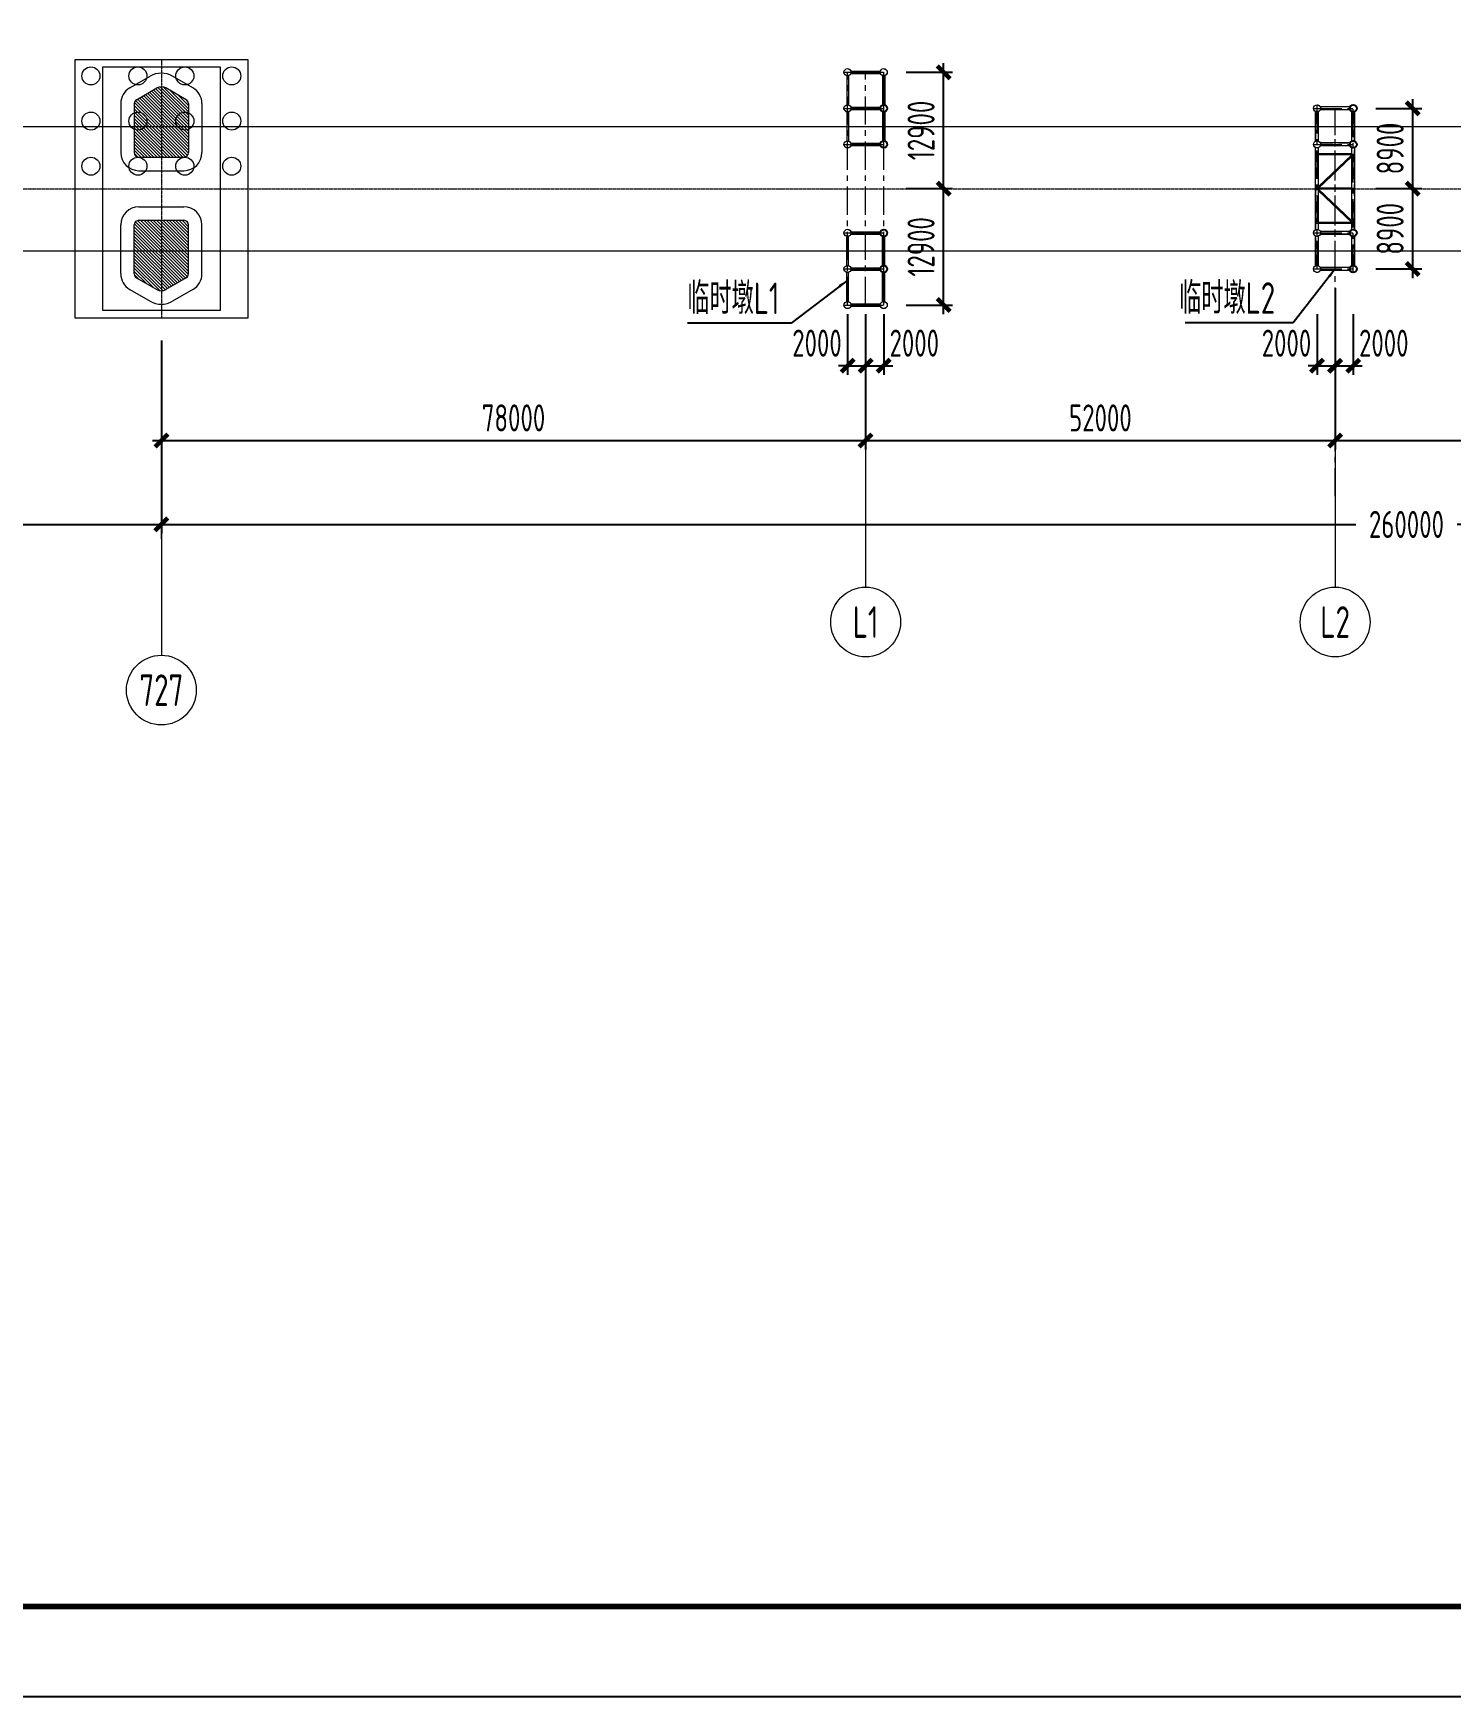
# Model space of a CAD drawing. Extents: x -2876908 to 633791, y -1383861 to 872234.
# Drawn here: x -1418006 to -1261022, y 278234 to 462546 of the extents above; entities that cross this region are included whole.
import ezdxf
from ezdxf.enums import TextEntityAlignment as Align

# ---------------------------------------------------------------- set-up
doc = ezdxf.new("R2010")
doc.units = 0
doc.header["$LTSCALE"] = 5
doc.header["$MEASUREMENT"] = 0
doc.linetypes.add('CENTER', pattern=[2, 1.25, -0.25, 0.25, -0.25])
doc.linetypes.add('DASHED', pattern=[0.75, 0.5, -0.25])
doc.layers.get('0').update_dxf_attribs({"linetype": 'CONTINUOUS', "lineweight": 25})
doc.layers.get('DEFPOINTS').update_dxf_attribs({"color": 35, "linetype": 'CONTINUOUS', "lineweight": 13})
for name, color, linetype, lineweight in [('1粗实线', 1, 'CONTINUOUS', 30), ('2细实线', 5, 'CONTINUOUS', 18), ('3中心线', 6, 'CENTER', 18), ('4虚线', 2, 'DASHED', 18), ('5标注', 3, 'CONTINUOUS', 15), ('6文本', 7, 'CONTINUOUS', 15), ('7边界线', 8, 'CONTINUOUS', 15), ('8轮廓线', 4, 'CONTINUOUS', 15), ('DIM', 3, 'CONTINUOUS', 0), ('HFZT', 5, 'CONTINUOUS', 15)]:
    doc.layers.add(name, color=color, linetype=linetype, lineweight=lineweight)
doc.layers.add('M_Prof', color=2, linetype='CONTINUOUS')
doc.styles.add('TSSD_Dimension', font='tssdeng.shx', dxfattribs={"width": 0.7, "bigfont": 'hztxt.shx'})
doc.styles.add('TSSD_NORM', font='tssdeng.shx', dxfattribs={"width": 0.7, "bigfont": 'hztxt.shx'})
doc.dimstyles.new('TSSD_100_100', dxfattribs={"dimtxt": 300, "dimasz": 100, "dimexe": 100, "dimexo": 250, "dimgap": 100, "dimtad": 1, "dimdec": 0, "dimzin": 0, "dimdsep": 46, "dimtxsty": 'TSSD_Dimension', "dimblk": 'ARCHTICK', "dimblk1": 'ARCHTICK', "dimblk2": 'ARCHTICK', "dimcen": 0, "dimdle": 100, "dimclrt": 7, "dimadec": 0, "dimazin": 0, "dimtfac": 1, "dimtdec": 0, "dimtix": 1, "dimtmove": 2, "dimatfit": 3, "dimfxl": 1, "dimtolj": 1, "dimtzin": 0, "dimarcsym": 0})

# ---------------------------------------------------------------- blocks, each defined once
blk = doc.blocks.new('图框')
blk.add_line((81210, -10000), (-1573790, -10000))
at = {"color": 7, "linetype": 'Continuous'}
blk.add_lwpolyline([(-1598790, -10000), (-1598790, 287000), (81210, 287000), (81210, -10000), (-1598790, -10000)], dxfattribs=at)
at = {"layer": '1粗实线', "color": 7, "linetype": 'Continuous', "const_width": 600}
blk.add_lwpolyline([(-1573790, 0), (-1573790, 277000), (71210, 277000), (71210, 0), (-1573790, 0)], dxfattribs=at)
at = {"layer": 'HFZT', "color": 2, "style": 'TSSD_NORM', "width": 0.7}
for tag, height, p in [('比例尺', 2500, (63962, 21000)), ('图号', 2500, (36224, 7000)), ('日期', 2500, (63962, 7000)), ('图名', 4000, (-19528, 4250))]:
    blk.add_attdef(tag, text='', height=height, dxfattribs=at).set_placement(p, align=Align.MIDDLE)
blk = doc.blocks.new('平面图')
at = {"layer": '7边界线', "ltscale": 5}
h = blk.add_hatch(dxfattribs=at)
h.set_pattern_fill('ANSI31', color=256, scale=2000, angle=-90)
h.set_pattern_definition([(315, (-2242605.07, 608313.37), (176.776695, 176.776695), [])])
h.paths.add_polyline_path([(-1268295, -4008, 0.4142136), (-1268795, -3508), (-1273795, -3508, 0.4142136), (-1274295, -4008), (-1274295, -9442, 0.2679751), (-1274045, -9875), (-1271795, -11174, 0.2679233), (-1270795, -11174), (-1268545, -9875, 0.2679492), (-1268295, -9442)])
h.paths.add_polyline_path([(-1274295, 3992, 0.4142136), (-1273795, 3492), (-1268795, 3492, 0.4142136), (-1268295, 3992), (-1268295, 9426, 0.2679492), (-1268545, 9859), (-1270795, 11158, 0.2679233), (-1271795, 11158), (-1274045, 9859, 0.2679751), (-1274295, 9426)])
at = {"layer": '3中心线'}
blk.add_line((-1271295, 14292), (-1271295, -14308), dxfattribs=at)
blk.add_lwpolyline([(-1432236, 0), (212764, 0)], dxfattribs=at)
at = {"layer": '7边界线'}
for p, q in [((-1274795, 11159), (-1272545, 12457)), ((-1274045, 9859), (-1271795, 11158)), ((-1268545, 9859), (-1270795, 11158)), ((-1267795, 11158), (-1270045, 12457)), ((-1275795, 9426), (-1275795, 3992)), ((-1274295, 9426), (-1274295, 3992)), ((-1268295, 9426), (-1268295, 3992)), ((-1266795, 9426), (-1266795, 3992)), ((-1273795, 3492), (-1268795, 3492)), ((-1273795, 1992), (-1268795, 1992)), ((-1273795, -2008), (-1268795, -2008)), ((-1273795, -3508), (-1268795, -3508)), ((-1275795, -9442), (-1275795, -4008)), ((-1274295, -9442), (-1274295, -4008)), ((-1268295, -9442), (-1268295, -4008)), ((-1266795, -9442), (-1266795, -4008)), ((-1274045, -9875), (-1271795, -11174)), ((-1268545, -9875), (-1270795, -11174)), ((-1274795, -11174), (-1272545, -12473)), ((-1267795, -11174), (-1270045, -12473))]:
    blk.add_line(p, q, dxfattribs=at)
blk.add_lwpolyline([(-1280895, 14292), (-1280895, -14308), (-1261695, -14308), (-1261695, 14292), (-1280895, 14292)], dxfattribs=at)
blk.add_lwpolyline([(-1277795, 13492), (-1264795, 13492), (-1264795, -13508), (-1277795, -13508)], close=True, dxfattribs=at)
for centre in [(-1279095, 12492), (-1273895, 12492), (-1268695, 12492), (-1263495, 12492), (-1279095, 7492), (-1273895, 7492), (-1268695, 7492), (-1263495, 7492), (-1279095, 2492), (-1273895, 2492), (-1268695, 2492), (-1263495, 2492)]:
    blk.add_circle(centre, 1000, dxfattribs=at)
for centre, radius, start, end in [((-1273795, 9426), 2000, 119.99446, 180), ((-1271295, 10292), 2500, 60, 119.99446), ((-1271295, 10292), 1000, 60, 119.99446), ((-1268795, 9426), 2000, 0, 60), ((-1273795, 9426), 500, 119.99446, 180), ((-1268795, 9426), 500, 0, 60), ((-1273795, 3992), 2000, 180, 270), ((-1273795, 3992), 500, 180, 270), ((-1268795, 3992), 500, 270, 0), ((-1268795, 3992), 2000, 270, 0), ((-1273795, -4008), 2000, 90, 180), ((-1273795, -4008), 500, 90, 180), ((-1268795, -4008), 2000, 0, 90), ((-1268795, -4008), 500, 0, 90), ((-1273795, -9442), 2000, 180, 240.00554), ((-1273795, -9442), 500, 180, 240.00554), ((-1268795, -9442), 500, 300, 0), ((-1268795, -9442), 2000, 300, 0), ((-1271295, -10308), 2500, 240.00554, 300), ((-1271295, -10308), 1000, 240.00554, 300)]:
    blk.add_arc(centre, radius, start, end, dxfattribs=at)
at = {"layer": '8轮廓线'}
for points in [[(-1432236, 6900), (212764, 6900)], [(-1432236, -6900), (212764, -6900)]]:
    blk.add_lwpolyline(points, dxfattribs=at)
blk = doc.blocks.new('_ArchTick')
at = {"color": 0, "linetype": 'ByBlock', "const_width": 0.5}
blk.add_lwpolyline([(-0.71, -0.71), (0.71, 0.71)], dxfattribs=at)
blk = doc.blocks.new('*D55')
at = {"layer": 'DEFPOINTS', "color": 0, "transparency": 16777216}
for p in [(-1325821, 432305), (-1403821, 431020), (-1325821, 417425)]:
    blk.add_point(p, dxfattribs=at)
at = {"layer": 'DIM', "color": 0, "lineweight": -2, "transparency": 16777216}
for p, q in [((-1325821, 429805), (-1325821, 416425)), ((-1404821, 417425), (-1324821, 417425))]:
    blk.add_line(p, q, dxfattribs=at)
at = {"layer": 'DIM', "color": 0, "linetype": 'ByBlock', "lineweight": -2, "transparency": 16777216}
blk.add_line((-1403821, 428520), (-1403821, 416425), dxfattribs=at)
at = {"layer": 'DIM', "color": 0, "lineweight": -2, "transparency": 16777216, "xscale": 1000, "yscale": 1000, "zscale": 1000, "rotation": 180}
blk.add_blockref('_ArchTick', (-1403821, 417425), dxfattribs=at)
at = {"layer": 'DIM', "color": 0, "lineweight": -2, "transparency": 16777216, "xscale": 1000, "yscale": 1000, "zscale": 1000}
blk.add_blockref('_ArchTick', (-1325821, 417425), dxfattribs=at)
at = {"layer": 'DIM', "color": 7, "transparency": 16777216, "insert": (-1364821, 419925), "char_height": 3000, "attachment_point": 5, "style": 'TSSD_Dimension'}
blk.add_mtext('\\A1;78000', dxfattribs=at)
blk = doc.blocks.new('*D56')
at = {"layer": 'DEFPOINTS', "color": 0, "transparency": 16777216}
for p in [(-1273821, 436797), (-1325821, 432305), (-1273821, 417425)]:
    blk.add_point(p, dxfattribs=at)
at = {"layer": 'DIM', "color": 0, "lineweight": -2, "transparency": 16777216}
for p, q in [((-1273821, 434297), (-1273821, 416425)), ((-1326821, 417425), (-1272821, 417425))]:
    blk.add_line(p, q, dxfattribs=at)
at = {"layer": 'DIM', "color": 0, "linetype": 'ByBlock', "lineweight": -2, "transparency": 16777216}
blk.add_line((-1325821, 429805), (-1325821, 416425), dxfattribs=at)
at = {"layer": 'DIM', "color": 0, "lineweight": -2, "transparency": 16777216, "xscale": 1000, "yscale": 1000, "zscale": 1000, "rotation": 180}
blk.add_blockref('_ArchTick', (-1325821, 417425), dxfattribs=at)
at = {"layer": 'DIM', "color": 0, "lineweight": -2, "transparency": 16777216, "xscale": 1000, "yscale": 1000, "zscale": 1000}
blk.add_blockref('_ArchTick', (-1273821, 417425), dxfattribs=at)
at = {"layer": 'DIM', "color": 7, "transparency": 16777216, "insert": (-1299821, 419925), "char_height": 3000, "attachment_point": 5, "style": 'TSSD_Dimension'}
blk.add_mtext('\\A1;52000', dxfattribs=at)
blk = doc.blocks.new('*D57')
at = {"layer": 'DEFPOINTS', "color": 0, "transparency": 16777216}
for p in [(-1273821, 436797), (-1221821, 432305), (-1221821, 417425)]:
    blk.add_point(p, dxfattribs=at)
at = {"layer": 'DIM', "color": 0, "linetype": 'ByBlock', "lineweight": -2, "transparency": 16777216}
blk.add_line((-1273821, 434297), (-1273821, 416425), dxfattribs=at)
at = {"layer": 'DIM', "color": 0, "lineweight": -2, "transparency": 16777216}
for p, q in [((-1221821, 429805), (-1221821, 416425)), ((-1274821, 417425), (-1220821, 417425))]:
    blk.add_line(p, q, dxfattribs=at)
at = {"layer": 'DIM', "color": 0, "lineweight": -2, "transparency": 16777216, "xscale": 1000, "yscale": 1000, "zscale": 1000, "rotation": 180}
blk.add_blockref('_ArchTick', (-1273821, 417425), dxfattribs=at)
at = {"layer": 'DIM', "color": 0, "lineweight": -2, "transparency": 16777216, "xscale": 1000, "yscale": 1000, "zscale": 1000}
blk.add_blockref('_ArchTick', (-1221821, 417425), dxfattribs=at)
at = {"layer": 'DIM', "color": 7, "transparency": 16777216, "insert": (-1247821, 419925), "char_height": 3000, "attachment_point": 5, "style": 'TSSD_Dimension'}
blk.add_mtext('\\A1;52000', dxfattribs=at)
blk = doc.blocks.new('*D76')
at = {"layer": 'DEFPOINTS', "color": 0, "transparency": 16777216}
for p in [(-1483821, 431912), (-1403821, 431020), (-1403821, 408125)]:
    blk.add_point(p, dxfattribs=at)
at = {"layer": 'DIM', "color": 0, "linetype": 'ByBlock', "lineweight": -2, "transparency": 16777216}
blk.add_line((-1483821, 429412), (-1483821, 407125), dxfattribs=at)
at = {"layer": 'DIM', "color": 0, "lineweight": -2, "transparency": 16777216}
for p, q in [((-1403821, 428520), (-1403821, 407125)), ((-1484821, 408125), (-1402821, 408125))]:
    blk.add_line(p, q, dxfattribs=at)
at = {"layer": 'DIM', "color": 0, "lineweight": -2, "transparency": 16777216, "xscale": 1000, "yscale": 1000, "zscale": 1000, "rotation": 180}
blk.add_blockref('_ArchTick', (-1483821, 408125), dxfattribs=at)
at = {"layer": 'DIM', "color": 0, "lineweight": -2, "transparency": 16777216, "xscale": 1000, "yscale": 1000, "zscale": 1000}
blk.add_blockref('_ArchTick', (-1403821, 408125), dxfattribs=at)
at = {"layer": 'DIM', "color": 7, "transparency": 16777216, "insert": (-1443821, 410625), "char_height": 3000, "attachment_point": 5, "style": 'TSSD_Dimension'}
blk.add_mtext('\\A1;80000', dxfattribs=at)
blk = doc.blocks.new('*D77')
at = {"layer": 'DEFPOINTS', "color": 0, "transparency": 16777216}
for p in [(-1403821, 431020), (-1143821, 431020), (-1143821, 408125)]:
    blk.add_point(p, dxfattribs=at)
at = {"layer": 'DIM', "color": 0, "linetype": 'ByBlock', "lineweight": -2, "transparency": 16777216}
blk.add_line((-1403821, 428520), (-1403821, 407125), dxfattribs=at)
at = {"layer": 'DIM', "color": 0, "lineweight": -2, "transparency": 16777216}
for p, q in [((-1143821, 428520), (-1143821, 407125)), ((-1404821, 408125), (-1271526, 408125)), ((-1142821, 408125), (-1260319, 408125))]:
    blk.add_line(p, q, dxfattribs=at)
at = {"layer": 'DIM', "color": 0, "lineweight": -2, "transparency": 16777216, "xscale": 1000, "yscale": 1000, "zscale": 1000, "rotation": 180}
blk.add_blockref('_ArchTick', (-1403821, 408125), dxfattribs=at)
at = {"layer": 'DIM', "color": 0, "lineweight": -2, "transparency": 16777216, "xscale": 1000, "yscale": 1000, "zscale": 1000}
blk.add_blockref('_ArchTick', (-1143821, 408125), dxfattribs=at)
at = {"layer": 'DIM', "color": 7, "transparency": 16777216, "insert": (-1265922, 408125), "char_height": 3000, "attachment_point": 5, "style": 'TSSD_Dimension'}
blk.add_mtext('\\A1;260000', dxfattribs=at)
blk = doc.blocks.new('f32r')
blk.add_circle((99330, -14033), 3863)
at = {"layer": '5标注'}
blk.add_line((99330, 3400), (99330, -10170), dxfattribs=at)
at = {"layer": '6文本', "style": 'TSSD_NORM', "width": 0.7}
blk.add_text('727', height=3500, dxfattribs=at).set_placement((99330, -14040), align=Align.MIDDLE_CENTER)
blk = doc.blocks.new('F3T')
at = {"layer": '5标注'}
for p, q in [((-1256808, 14863), (-1256808, -408)), ((-1204808, 14863), (-1204808, -408))]:
    blk.add_line(p, q, dxfattribs=at)
for centre in [(-1256808, -4271), (-1204808, -4271)]:
    blk.add_circle(centre, 3863, dxfattribs=at)
at = {"layer": '5标注', "style": 'TSSD_NORM', "width": 0.7}
for s, p in [('L1', (-1256808, -4278)), ('L2', (-1204808, -4278))]:
    blk.add_text(s, height=3500, dxfattribs=at).set_placement(p, align=Align.MIDDLE_CENTER)
blk = doc.blocks.new('*D1829')
at = {"layer": 'DEFPOINTS', "color": 0, "transparency": 16777216}
for p in [(-1275821, 433928), (-1273821, 433928), (-1273821, 425712)]:
    blk.add_point(p, dxfattribs=at)
at = {"layer": 'DIM', "color": 0, "linetype": 'ByBlock', "lineweight": -2, "transparency": 16777216}
blk.add_line((-1275821, 431428), (-1275821, 424712), dxfattribs=at)
at = {"layer": 'DIM', "color": 0, "lineweight": -2, "transparency": 16777216}
for p, q in [((-1273821, 431428), (-1273821, 424712)), ((-1275821, 425712), (-1276821, 425712)), ((-1275821, 425712), (-1273821, 425712)), ((-1273821, 425712), (-1272821, 425712))]:
    blk.add_line(p, q, dxfattribs=at)
at = {"layer": 'DIM', "color": 0, "lineweight": -2, "transparency": 16777216, "xscale": 1000, "yscale": 1000, "zscale": 1000}
blk.add_blockref('_ArchTick', (-1275821, 425712), dxfattribs=at)
at = {"layer": 'DIM', "color": 0, "lineweight": -2, "transparency": 16777216, "xscale": 1000, "yscale": 1000, "zscale": 1000, "rotation": 180}
blk.add_blockref('_ArchTick', (-1273821, 425712), dxfattribs=at)
at = {"layer": 'DIM', "color": 7, "transparency": 16777216, "insert": (-1279210, 428212), "char_height": 3000, "attachment_point": 5, "style": 'TSSD_Dimension'}
blk.add_mtext('\\A1;2000', dxfattribs=at)
blk = doc.blocks.new('*D1830')
at = {"layer": 'DEFPOINTS', "color": 0, "transparency": 16777216}
for p in [(-1273821, 433928), (-1271821, 433928), (-1271821, 425712)]:
    blk.add_point(p, dxfattribs=at)
at = {"layer": 'DIM', "color": 0, "linetype": 'ByBlock', "lineweight": -2, "transparency": 16777216}
blk.add_line((-1273821, 431428), (-1273821, 424712), dxfattribs=at)
at = {"layer": 'DIM', "color": 0, "lineweight": -2, "transparency": 16777216}
for p, q in [((-1271821, 431428), (-1271821, 424712)), ((-1274821, 425712), (-1270821, 425712))]:
    blk.add_line(p, q, dxfattribs=at)
at = {"layer": 'DIM', "color": 0, "lineweight": -2, "transparency": 16777216, "xscale": 1000, "yscale": 1000, "zscale": 1000, "rotation": 180}
blk.add_blockref('_ArchTick', (-1273821, 425712), dxfattribs=at)
at = {"layer": 'DIM', "color": 0, "lineweight": -2, "transparency": 16777216, "xscale": 1000, "yscale": 1000, "zscale": 1000}
blk.add_blockref('_ArchTick', (-1271821, 425712), dxfattribs=at)
at = {"layer": 'DIM', "color": 7, "transparency": 16777216, "insert": (-1268433, 428212), "char_height": 3000, "attachment_point": 5, "style": 'TSSD_Dimension'}
blk.add_mtext('\\A1;2000', dxfattribs=at)
blk = doc.blocks.new('*D1840')
at = {"layer": 'DEFPOINTS', "color": 0, "transparency": 16777216}
for p in [(-1271821, 445328), (-1265233, 445328), (-1271821, 436428)]:
    blk.add_point(p, dxfattribs=at)
at = {"layer": 'DIM', "color": 0, "lineweight": -2, "transparency": 16777216}
for p, q in [((-1265233, 435428), (-1265233, 446328)), ((-1269321, 445328), (-1264233, 445328))]:
    blk.add_line(p, q, dxfattribs=at)
at = {"layer": 'DIM', "color": 0, "linetype": 'ByBlock', "lineweight": -2, "transparency": 16777216}
blk.add_line((-1269321, 436428), (-1264233, 436428), dxfattribs=at)
at = {"layer": 'DIM', "color": 0, "lineweight": -2, "transparency": 16777216, "xscale": 1000, "yscale": 1000, "zscale": 1000}
for p, rotation in [((-1265233, 445328), 90), ((-1265233, 436428), 270)]:
    blk.add_blockref('_ArchTick', p, dxfattribs=dict(at, rotation=rotation))
at = {"layer": 'DIM', "color": 7, "transparency": 16777216, "insert": (-1267733, 440878), "char_height": 3000, "attachment_point": 5, "rotation": 90, "style": 'TSSD_Dimension'}
blk.add_mtext('\\A1;8900', dxfattribs=at)
blk = doc.blocks.new('*D1841')
at = {"layer": 'DEFPOINTS', "color": 0, "transparency": 16777216}
for p in [(-1271821, 454228), (-1265233, 454228), (-1271821, 445328)]:
    blk.add_point(p, dxfattribs=at)
at = {"layer": 'DIM', "color": 0, "lineweight": -2, "transparency": 16777216}
for p, q in [((-1269321, 454228), (-1264233, 454228)), ((-1265233, 444328), (-1265233, 455228))]:
    blk.add_line(p, q, dxfattribs=at)
at = {"layer": 'DIM', "color": 0, "linetype": 'ByBlock', "lineweight": -2, "transparency": 16777216}
blk.add_line((-1269321, 445328), (-1264233, 445328), dxfattribs=at)
at = {"layer": 'DIM', "color": 0, "lineweight": -2, "transparency": 16777216, "xscale": 1000, "yscale": 1000, "zscale": 1000}
for p, rotation in [((-1265233, 454228), 90), ((-1265233, 445328), 270)]:
    blk.add_blockref('_ArchTick', p, dxfattribs=dict(at, rotation=rotation))
at = {"layer": 'DIM', "color": 7, "transparency": 16777216, "insert": (-1267733, 449778), "char_height": 3000, "attachment_point": 5, "rotation": 90, "style": 'TSSD_Dimension'}
blk.add_mtext('\\A1;8900', dxfattribs=at)
blk = doc.blocks.new('*D1845')
at = {"layer": 'DEFPOINTS', "color": 0, "transparency": 16777216}
for p in [(-1323821, 445328), (-1317183, 445328), (-1323821, 432428)]:
    blk.add_point(p, dxfattribs=at)
at = {"layer": 'DIM', "color": 0, "lineweight": -2, "transparency": 16777216}
for p, q in [((-1317183, 431428), (-1317183, 446328)), ((-1321321, 445328), (-1316183, 445328))]:
    blk.add_line(p, q, dxfattribs=at)
at = {"layer": 'DIM', "color": 0, "linetype": 'ByBlock', "lineweight": -2, "transparency": 16777216}
blk.add_line((-1321321, 432428), (-1316183, 432428), dxfattribs=at)
at = {"layer": 'DIM', "color": 0, "lineweight": -2, "transparency": 16777216, "xscale": 1000, "yscale": 1000, "zscale": 1000}
for p, rotation in [((-1317183, 445328), 90), ((-1317183, 432428), 270)]:
    blk.add_blockref('_ArchTick', p, dxfattribs=dict(at, rotation=rotation))
at = {"layer": 'DIM', "color": 7, "transparency": 16777216, "insert": (-1319683, 438878), "char_height": 3000, "attachment_point": 5, "rotation": 90, "style": 'TSSD_Dimension'}
blk.add_mtext('\\A1;12900', dxfattribs=at)
blk = doc.blocks.new('*D1846')
at = {"layer": 'DEFPOINTS', "color": 0, "transparency": 16777216}
for p in [(-1323821, 458228), (-1317183, 458228), (-1323821, 445328)]:
    blk.add_point(p, dxfattribs=at)
at = {"layer": 'DIM', "color": 0, "lineweight": -2, "transparency": 16777216}
for p, q in [((-1317183, 444328), (-1317183, 459228)), ((-1321321, 458228), (-1316183, 458228))]:
    blk.add_line(p, q, dxfattribs=at)
at = {"layer": 'DIM', "color": 0, "linetype": 'ByBlock', "lineweight": -2, "transparency": 16777216}
blk.add_line((-1321321, 445328), (-1316183, 445328), dxfattribs=at)
at = {"layer": 'DIM', "color": 0, "lineweight": -2, "transparency": 16777216, "xscale": 1000, "yscale": 1000, "zscale": 1000}
for p, rotation in [((-1317183, 458228), 90), ((-1317183, 445328), 270)]:
    blk.add_blockref('_ArchTick', p, dxfattribs=dict(at, rotation=rotation))
at = {"layer": 'DIM', "color": 7, "transparency": 16777216, "insert": (-1319683, 451778), "char_height": 3000, "attachment_point": 5, "rotation": 90, "style": 'TSSD_Dimension'}
blk.add_mtext('\\A1;12900', dxfattribs=at)
blk = doc.blocks.new('*D1855')
at = {"layer": 'DEFPOINTS', "color": 0, "transparency": 16777216}
for p in [(-1327821, 433928), (-1325821, 433928), (-1325821, 425712)]:
    blk.add_point(p, dxfattribs=at)
at = {"layer": 'DIM', "color": 0, "linetype": 'ByBlock', "lineweight": -2, "transparency": 16777216}
blk.add_line((-1327821, 431428), (-1327821, 424712), dxfattribs=at)
at = {"layer": 'DIM', "color": 0, "lineweight": -2, "transparency": 16777216}
for p, q in [((-1325821, 431428), (-1325821, 424712)), ((-1327821, 425712), (-1328821, 425712)), ((-1327821, 425712), (-1325821, 425712)), ((-1325821, 425712), (-1324821, 425712))]:
    blk.add_line(p, q, dxfattribs=at)
at = {"layer": 'DIM', "color": 0, "lineweight": -2, "transparency": 16777216, "xscale": 1000, "yscale": 1000, "zscale": 1000}
blk.add_blockref('_ArchTick', (-1327821, 425712), dxfattribs=at)
at = {"layer": 'DIM', "color": 0, "lineweight": -2, "transparency": 16777216, "xscale": 1000, "yscale": 1000, "zscale": 1000, "rotation": 180}
blk.add_blockref('_ArchTick', (-1325821, 425712), dxfattribs=at)
at = {"layer": 'DIM', "color": 7, "transparency": 16777216, "insert": (-1331210, 428212), "char_height": 3000, "attachment_point": 5, "style": 'TSSD_Dimension'}
blk.add_mtext('\\A1;2000', dxfattribs=at)
blk = doc.blocks.new('*D1856')
at = {"layer": 'DEFPOINTS', "color": 0, "transparency": 16777216}
for p in [(-1325821, 433928), (-1323821, 433928), (-1323821, 425712)]:
    blk.add_point(p, dxfattribs=at)
at = {"layer": 'DIM', "color": 0, "linetype": 'ByBlock', "lineweight": -2, "transparency": 16777216}
blk.add_line((-1325821, 431428), (-1325821, 424712), dxfattribs=at)
at = {"layer": 'DIM', "color": 0, "lineweight": -2, "transparency": 16777216}
for p, q in [((-1323821, 431428), (-1323821, 424712)), ((-1326821, 425712), (-1322821, 425712))]:
    blk.add_line(p, q, dxfattribs=at)
at = {"layer": 'DIM', "color": 0, "lineweight": -2, "transparency": 16777216, "xscale": 1000, "yscale": 1000, "zscale": 1000, "rotation": 180}
blk.add_blockref('_ArchTick', (-1325821, 425712), dxfattribs=at)
at = {"layer": 'DIM', "color": 0, "lineweight": -2, "transparency": 16777216, "xscale": 1000, "yscale": 1000, "zscale": 1000}
blk.add_blockref('_ArchTick', (-1323821, 425712), dxfattribs=at)
at = {"layer": 'DIM', "color": 7, "transparency": 16777216, "insert": (-1320433, 428212), "char_height": 3000, "attachment_point": 5, "style": 'TSSD_Dimension'}
blk.add_mtext('\\A1;2000', dxfattribs=at)

msp = doc.modelspace()

# ---------------------------------------------------------------- linework, layer by layer
at = {"layer": '2细实线'}
msp.add_line((-1403821.106, 406529.915), (-1403821.088, 413124.878), dxfattribs=at)
at = {"layer": '3中心线', "ltscale": 500}
for p, q in [((-1328221.106, 458227.767), (-1323421.106, 458227.767)), ((-1327821.106, 432427.773), (-1327821.106, 458227.767)), ((-1325821.106, 432427.773), (-1325821.106, 458227.767)), ((-1323821.106, 432427.773), (-1323821.106, 458227.767)), ((-1328221.106, 454227.767), (-1323421.106, 454227.767)), ((-1276221.088, 454227.767), (-1271421.088, 454227.767)), ((-1275821.088, 436427.773), (-1275821.088, 454627.767)), ((-1273821.088, 411240.199), (-1273821.088, 454227.767)), ((-1273821.088, 436427.773), (-1273821.088, 454227.767)), ((-1271821.088, 436027.773), (-1271821.088, 454627.767)), ((-1275821.088, 452227.767), (-1271821.088, 452227.767)), ((-1328221.106, 450227.767), (-1323421.106, 450227.767)), ((-1276221.088, 450227.767), (-1271421.088, 450227.767)), ((-1271821.088, 449127.767), (-1275821.088, 449127.767)), ((-1275821.088, 445327.77), (-1271821.088, 449127.767)), ((-1271821.088, 445327.77), (-1275821.088, 445327.77)), ((-1271821.088, 441527.773), (-1275821.088, 445327.77)), ((-1275821.088, 445327.77), (-1271821.088, 445327.77)), ((-1271821.088, 441527.773), (-1275821.088, 441527.773)), ((-1328221.106, 440427.773), (-1323421.106, 440427.773)), ((-1276221.088, 440427.773), (-1271421.088, 440427.773)), ((-1275821.088, 438427.773), (-1271821.088, 438427.773)), ((-1328221.106, 436427.773), (-1323421.106, 436427.773)), ((-1276221.088, 436427.773), (-1271421.088, 436427.773)), ((-1328221.106, 432427.773), (-1323421.106, 432427.773))]:
    msp.add_line(p, q, dxfattribs=at)
at = {"layer": '4虚线', "ltscale": 500}
for p, q in [((-1327912.106, 457838.256), (-1327912.106, 454617.278)), ((-1327730.106, 457838.256), (-1327730.106, 454617.278)), ((-1327431.594, 458318.767), (-1324210.617, 458318.767)), ((-1327431.594, 458136.767), (-1324210.617, 458136.767)), ((-1323912.106, 457838.256), (-1323912.106, 454617.278)), ((-1323730.106, 457838.256), (-1323730.106, 454617.278)), ((-1327912.106, 453838.256), (-1327912.106, 450617.278)), ((-1327730.106, 453838.256), (-1327730.106, 450617.278)), ((-1327431.594, 454318.767), (-1324210.617, 454318.767)), ((-1327431.594, 454136.767), (-1324210.617, 454136.767)), ((-1323912.106, 453838.256), (-1323912.106, 450617.278)), ((-1323730.106, 453838.256), (-1323730.106, 450617.278)), ((-1275975.588, 450596.725), (-1275975.588, 453858.809)), ((-1275666.588, 450596.725), (-1275666.588, 453858.809)), ((-1272190.045, 454382.267), (-1275452.13, 454382.267)), ((-1272190.045, 454073.267), (-1275452.13, 454073.267)), ((-1271975.588, 450596.725), (-1271975.588, 453858.809)), ((-1271666.588, 450596.725), (-1271666.588, 453858.809)), ((-1327431.594, 450318.767), (-1324210.617, 450318.767)), ((-1327431.594, 450136.767), (-1324210.617, 450136.767)), ((-1275975.588, 440796.731), (-1275975.588, 449858.809)), ((-1275666.588, 440796.731), (-1275666.588, 449858.809)), ((-1272190.045, 450382.267), (-1275452.13, 450382.267)), ((-1272190.045, 450073.267), (-1275452.13, 450073.267)), ((-1271975.588, 440796.731), (-1271975.588, 449858.809)), ((-1271666.588, 440796.731), (-1271666.588, 449858.809)), ((-1271983.588, 449188.267), (-1275658.588, 449188.267)), ((-1271983.588, 449067.267), (-1275658.588, 449067.267)), ((-1275658.588, 445565.593), (-1271983.588, 449056.84)), ((-1275658.588, 445398.697), (-1271983.588, 448889.944)), ((-1271983.588, 445388.27), (-1275658.588, 445388.27)), ((-1271983.588, 445267.27), (-1275658.588, 445267.27)), ((-1271983.588, 441765.596), (-1275658.588, 445256.844)), ((-1271983.588, 441598.7), (-1275658.588, 445089.947)), ((-1327431.594, 440518.773), (-1324210.617, 440518.773)), ((-1271983.588, 441588.273), (-1275658.588, 441588.273)), ((-1271983.588, 441467.273), (-1275658.588, 441467.273)), ((-1272190.045, 440582.273), (-1275452.13, 440582.273)), ((-1327912.106, 436817.284), (-1327912.106, 440038.262)), ((-1327730.106, 436817.284), (-1327730.106, 440038.262)), ((-1327431.594, 440336.773), (-1324210.617, 440336.773)), ((-1323912.106, 436817.284), (-1323912.106, 440038.262)), ((-1323730.106, 436817.284), (-1323730.106, 440038.262)), ((-1275975.588, 436796.731), (-1275975.588, 440058.816)), ((-1275666.588, 436796.731), (-1275666.588, 440058.816)), ((-1272190.045, 440273.273), (-1275452.13, 440273.273)), ((-1271975.588, 436796.731), (-1271975.588, 439950.94)), ((-1271666.588, 436796.731), (-1271666.588, 440058.816)), ((-1327912.106, 432817.284), (-1327912.106, 436038.262)), ((-1327730.106, 432817.284), (-1327730.106, 436038.262)), ((-1327431.594, 436518.773), (-1324210.617, 436518.773)), ((-1327431.594, 436336.773), (-1324210.617, 436336.773)), ((-1323912.106, 432817.284), (-1323912.106, 436038.262)), ((-1323730.106, 432817.284), (-1323730.106, 436038.262)), ((-1272190.045, 436582.273), (-1275452.13, 436582.273)), ((-1272190.045, 436273.273), (-1275452.13, 436273.273)), ((-1327431.594, 432518.773), (-1324210.617, 432518.773)), ((-1327431.594, 432336.773), (-1324210.617, 432336.773))]:
    msp.add_line(p, q, dxfattribs=at)
for centre in [(-1327821.106, 458227.767), (-1323821.106, 458227.767), (-1327821.106, 454227.767), (-1275821.088, 454227.767), (-1327821.106, 450227.767), (-1275821.088, 450227.767), (-1327821.106, 440427.773), (-1275821.088, 440427.773), (-1327821.106, 436427.773), (-1275821.088, 436427.773), (-1327821.106, 432427.773), (-1323821.106, 432427.773)]:
    msp.add_circle(centre, 384, dxfattribs=at)
at = {"layer": '8轮廓线'}
for p, q in [((-1327918.106, 457839.706), (-1327918.106, 454615.828)), ((-1327724.106, 457839.706), (-1327724.106, 454615.828)), ((-1327918.106, 453839.706), (-1327918.106, 450615.828)), ((-1327724.106, 453839.706), (-1327724.106, 450615.828)), ((-1275983.588, 450593.272), (-1275983.588, 453862.262)), ((-1275658.588, 450593.272), (-1275658.588, 453862.262)), ((-1272186.593, 454390.267), (-1275455.583, 454390.267)), ((-1272186.593, 454065.267), (-1275455.583, 454065.267)), ((-1271983.588, 450593.272), (-1271983.588, 453862.262)), ((-1271658.588, 450593.272), (-1271658.588, 453862.262)), ((-1275983.588, 440793.278), (-1275983.588, 449862.262)), ((-1275658.588, 440793.278), (-1275658.588, 449862.262)), ((-1272186.593, 450390.267), (-1275455.583, 450390.267)), ((-1272186.593, 450065.267), (-1275455.583, 450065.267)), ((-1271983.588, 440793.278), (-1271983.588, 449862.262)), ((-1271658.588, 440793.278), (-1271658.588, 449862.262)), ((-1271983.588, 449194.267), (-1275658.588, 449194.267)), ((-1275658.588, 445573.869), (-1271983.588, 449065.116)), ((-1271983.588, 449061.267), (-1275658.588, 449061.267)), ((-1275658.588, 445390.421), (-1271983.588, 448881.668)), ((-1271983.588, 445394.27), (-1275658.588, 445394.27)), ((-1271983.588, 441773.872), (-1275658.588, 445265.119)), ((-1271983.588, 445261.27), (-1275658.588, 445261.27)), ((-1271983.588, 441590.424), (-1275658.588, 445081.671)), ((-1271983.588, 441594.273), (-1275658.588, 441594.273)), ((-1271983.588, 441461.273), (-1275658.588, 441461.273)), ((-1272186.593, 440590.273), (-1275455.583, 440590.273)), ((-1327918.106, 436815.834), (-1327918.106, 440039.713)), ((-1327724.106, 436815.834), (-1327724.106, 440039.713)), ((-1275983.588, 436793.278), (-1275983.588, 440062.268)), ((-1275658.588, 436793.278), (-1275658.588, 440062.268)), ((-1272186.593, 440265.273), (-1275455.583, 440265.273)), ((-1271983.588, 436793.278), (-1271983.588, 439940.273)), ((-1271658.588, 436793.278), (-1271658.588, 440062.268)), ((-1327918.106, 432815.834), (-1327918.106, 436039.713)), ((-1327724.106, 432815.834), (-1327724.106, 436039.713)), ((-1272186.593, 436590.273), (-1275455.583, 436590.273)), ((-1272186.593, 436265.273), (-1275455.583, 436265.273))]:
    msp.add_line(p, q, dxfattribs=at)
for centre in [(-1327821.106, 458227.767), (-1323821.106, 458227.767), (-1327821.106, 454227.767), (-1323821.106, 454227.767), (-1275821.088, 454227.767), (-1271821.088, 454227.767), (-1327821.106, 450227.767), (-1323821.106, 450227.767), (-1275821.088, 450227.767), (-1271821.088, 450227.767), (-1327821.106, 440427.773), (-1323821.106, 440427.773), (-1275821.088, 440427.773), (-1271821.088, 440427.773), (-1327821.106, 436427.773), (-1323821.106, 436427.773), (-1275821.088, 436427.773), (-1271821.088, 436427.773), (-1327821.106, 432427.773), (-1323821.106, 432427.773)]:
    msp.add_circle(centre, 400, dxfattribs=at)
at = {"layer": 'M_Prof'}
for p, q in [((-1327433.045, 458324.767), (-1324209.166, 458324.767)), ((-1327433.045, 458130.767), (-1324209.166, 458130.767)), ((-1323918.106, 457839.706), (-1323918.106, 454615.828)), ((-1323724.106, 457839.706), (-1323724.106, 454615.828)), ((-1327433.045, 454324.767), (-1324209.166, 454324.767)), ((-1327433.045, 454130.767), (-1324209.166, 454130.767)), ((-1323918.106, 453839.706), (-1323918.106, 450615.828)), ((-1323724.106, 453839.706), (-1323724.106, 450615.828)), ((-1327433.045, 450324.767), (-1324209.166, 450324.767)), ((-1327433.045, 450130.767), (-1324209.166, 450130.767)), ((-1327433.045, 440524.773), (-1324209.166, 440524.773)), ((-1327433.045, 440330.773), (-1324209.166, 440330.773)), ((-1323918.106, 436815.834), (-1323918.106, 440039.713)), ((-1323724.106, 436815.834), (-1323724.106, 440039.713)), ((-1327433.045, 436524.773), (-1324209.166, 436524.773)), ((-1327433.045, 436330.773), (-1324209.166, 436330.773)), ((-1323918.106, 432815.834), (-1323918.106, 436039.713)), ((-1323724.106, 432815.834), (-1323724.106, 436039.713)), ((-1327433.045, 432524.773), (-1324209.166, 432524.773)), ((-1327433.045, 432330.773), (-1324209.166, 432330.773))]:
    msp.add_line(p, q, dxfattribs=at)
for centre in [(-1323821.106, 454227.767), (-1271821.088, 454227.767), (-1323821.106, 450227.767), (-1271821.088, 450227.767), (-1323821.106, 440427.773), (-1271821.088, 440427.773), (-1323821.106, 436427.773), (-1271821.088, 436427.773)]:
    msp.add_circle(centre, 384, dxfattribs=at)

# ---------------------------------------------------------------- block references
msp.add_blockref('图框', (9028.284, 288233.761))
at = {"layer": '3中心线', "ltscale": 500}
msp.add_blockref('平面图', (-132525.75, 445327.77), dxfattribs=at)
at = {"layer": 'DIM'}
for name, p in [('F3T', (-69012.9, 401585.03)), ('f32r', (-1503151.02, 403798.683))]:
    msp.add_blockref(name, p, dxfattribs=at)

# ---------------------------------------------------------------- texts
at = {"layer": '6文本', "char_height": 3500, "style": 'TSSD_NORM'}
for s, insert, attachment_point in [('临时墩L1', (-1345564.075, 431424.495), 7), ('临时墩L2', (-1280462.921, 431451.445), 9)]:
    msp.add_mtext(s, dxfattribs=dict(at, insert=insert, attachment_point=attachment_point))

# ---------------------------------------------------------------- dimensions: what is measured, and where the dimension line sits
at = {"layer": 'DIM'}
for base, p1, p2, picture, middle in [((-1317183.023, 458227.767), (-1323821.106, 445327.77), (-1323821.106, 458227.767), '*D1846', (-1319683.023, 451777.769)), ((-1265232.561, 454227.767), (-1271821.088, 445327.77), (-1271821.088, 454227.767), '*D1841', (-1267732.561, 449777.769)), ((-1317183.023, 445327.77), (-1323821.106, 432427.773), (-1323821.106, 445327.77), '*D1845', (-1319683.023, 438877.772)), ((-1265232.561, 445327.77), (-1271821.088, 436427.773), (-1271821.088, 445327.77), '*D1840', (-1267732.561, 440877.772))]:
    dim = msp.add_linear_dim(base=base, p1=p1, p2=p2, angle=90, dimstyle='TSSD_100_100', override={"dimtxt": 3000, "dimasz": 1000, "dimexe": 1000, "dimexo": 2500, "dimgap": 1000, "dimdle": 1000}, dxfattribs=at)
    dim.commit()
    dim.dimension.update_dxf_attribs({"geometry": picture, "text_midpoint": middle})
for base, p1, p2, picture, middle in [((-1273821.088, 417424.65), (-1325821.106, 432305.27), (-1273821.088, 436797.323), '*D56', (-1299821.097, 419924.65)), ((-1221821.088, 417424.65), (-1273821.088, 436797.323), (-1221821.088, 432305.27), '*D57', (-1247821.088, 419924.65)), ((-1403821.088, 408124.878), (-1483821.14, 431911.876), (-1403821.088, 431019.817), '*D76', (-1443821.114, 410624.878)), ((-1325821.106, 417424.65), (-1403821.088, 431019.817), (-1325821.106, 432305.27), '*D55', (-1364821.097, 419924.65))]:
    dim = msp.add_linear_dim(base=base, p1=p1, p2=p2, dimstyle='TSSD_100_100', override={"dimtxt": 3000, "dimasz": 1000, "dimexe": 1000, "dimexo": 2500, "dimgap": 1000, "dimdle": 1000}, dxfattribs=at)
    dim.commit()
    dim.dimension.update_dxf_attribs({"geometry": picture, "text_midpoint": middle})
for base, p1, p2, picture, middle in [((-1325821.106, 425712.334), (-1327821.106, 433927.773), (-1325821.106, 433927.773), '*D1855', (-1331209.567, 428212.334)), ((-1323821.106, 425712.334), (-1325821.106, 433927.773), (-1323821.106, 433927.773), '*D1856', (-1320432.644, 428212.334)), ((-1273821.088, 425712.334), (-1275821.088, 433927.773), (-1273821.088, 433927.773), '*D1829', (-1279209.549, 428212.334)), ((-1271821.088, 425712.334), (-1273821.088, 433927.773), (-1271821.088, 433927.773), '*D1830', (-1268432.626, 428212.334)), ((-1143821.14, 408124.878), (-1403821.088, 431019.817), (-1143821.14, 431019.817), '*D77', (-1265922.498, 408124.878))]:
    dim = msp.add_linear_dim(base=base, p1=p1, p2=p2, dimstyle='TSSD_100_100', override={"dimtxt": 3000, "dimasz": 1000, "dimexe": 1000, "dimexo": 2500, "dimgap": 1000, "dimdle": 1000}, dxfattribs=at)
    dim.commit()
    dim.dimension.update_dxf_attribs({"geometry": picture, "text_midpoint": middle, "dimtype": 160})

# ---------------------------------------------------------------- leaders
at = {"layer": 'DIM', "annotation_type": 0, "has_hookline": 1, "hookline_direction": 1}
for points, text_width in [([(-1327918.106, 435133.477), (-1334053.445, 430424.495), (-1335053.445, 430424.495)], 9510.63), ([(-1273821.088, 436427.773), (-1278462.921, 430451.445), (-1279462.921, 430451.445)], 9981.784)]:
    msp.add_leader(points, dimstyle='TSSD_100_100', override={"dimtxt": 3000, "dimasz": 1000, "dimexe": 1000, "dimexo": 2500, "dimgap": 1000, "dimdle": 1000}, dxfattribs=dict(at, text_width=text_width))

doc.saveas('drawing.dxf')
